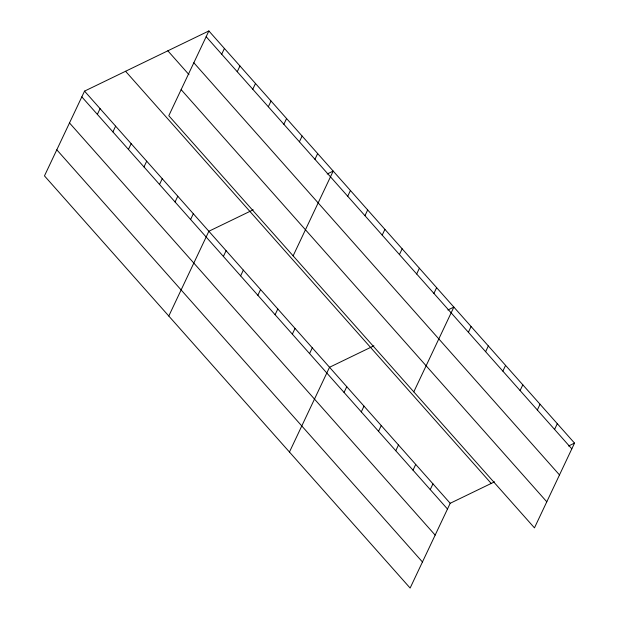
<?xml version="1.0" encoding="UTF-8"?>
<svg xmlns="http://www.w3.org/2000/svg" width="619" height="619" viewBox="0 0 619 619"><rect width="100%" height="100%" fill="white"/><g stroke="black" fill="none" stroke-linecap="round" stroke-linejoin="round"><path stroke-width="0.93" d="M208.874 30.95L168.801 115.714L534.46 527.875L574.533 443.111L208.874 30.95L84.54 91.125L44.467 175.889L410.126 588.05L450.199 503.286L494.542 481.83M97.361 114.383L100.077 108.642M112.906 131.901L115.621 126.16M128.442 149.411L131.158 143.678M143.987 166.929L146.695 161.195M159.524 184.447L162.24 178.713M221.695 54.209L224.411 48.468M175.069 201.964L177.777 196.223M237.239 71.719L239.955 65.985M190.606 219.482L193.321 213.741M252.776 89.237L255.492 83.503M168.794 316.023L208.858 231.258L253.21 209.795M268.321 106.754L271.029 101.021M283.858 124.272L286.574 118.538M223.389 256.428L226.097 250.687M299.403 141.79L302.111 136.048M240.621 275.857L243.337 270.124M314.939 159.307L317.655 153.566M257.86 295.294L260.576 289.553M293.127 255.848L333.192 171.084L327.211 173.985M275.099 314.723L277.815 308.982M347.723 196.254L350.431 190.513M292.338 334.152L295.054 328.41M364.962 215.683L367.671 209.949M309.577 353.581L312.293 347.847M382.194 235.119L384.91 229.378M289.46 452.032L329.525 367.276L373.876 345.812M399.433 254.548L402.149 248.807M344.056 392.446L346.764 386.705M416.672 273.977L419.388 268.236M361.295 411.875L364.003 406.134M433.911 293.406L436.627 287.673M378.526 431.304L381.242 425.57M413.794 391.858L453.859 307.101L447.877 309.995M395.765 450.733L398.481 444.999M468.39 332.271L471.098 326.53M413.005 470.169L415.72 464.428M485.629 351.7L488.337 345.959M430.244 489.598L432.96 483.857M502.868 371.129L505.576 365.388M520.099 390.558L522.815 384.825M537.338 409.995L540.054 404.253M554.578 429.424L557.293 423.682M568.544 446.013L574.533 443.111M206.158 36.691L571.817 448.852M193.832 62.767L559.491 474.928M167.842 50.804L188.973 74.628M181.135 89.631L546.794 501.8M125.564 71.27L491.223 483.431M84.54 91.125L450.199 503.286M81.824 96.866L447.483 509.027M69.498 122.941L435.157 535.102M56.801 149.806L422.452 561.975"/></g></svg>
